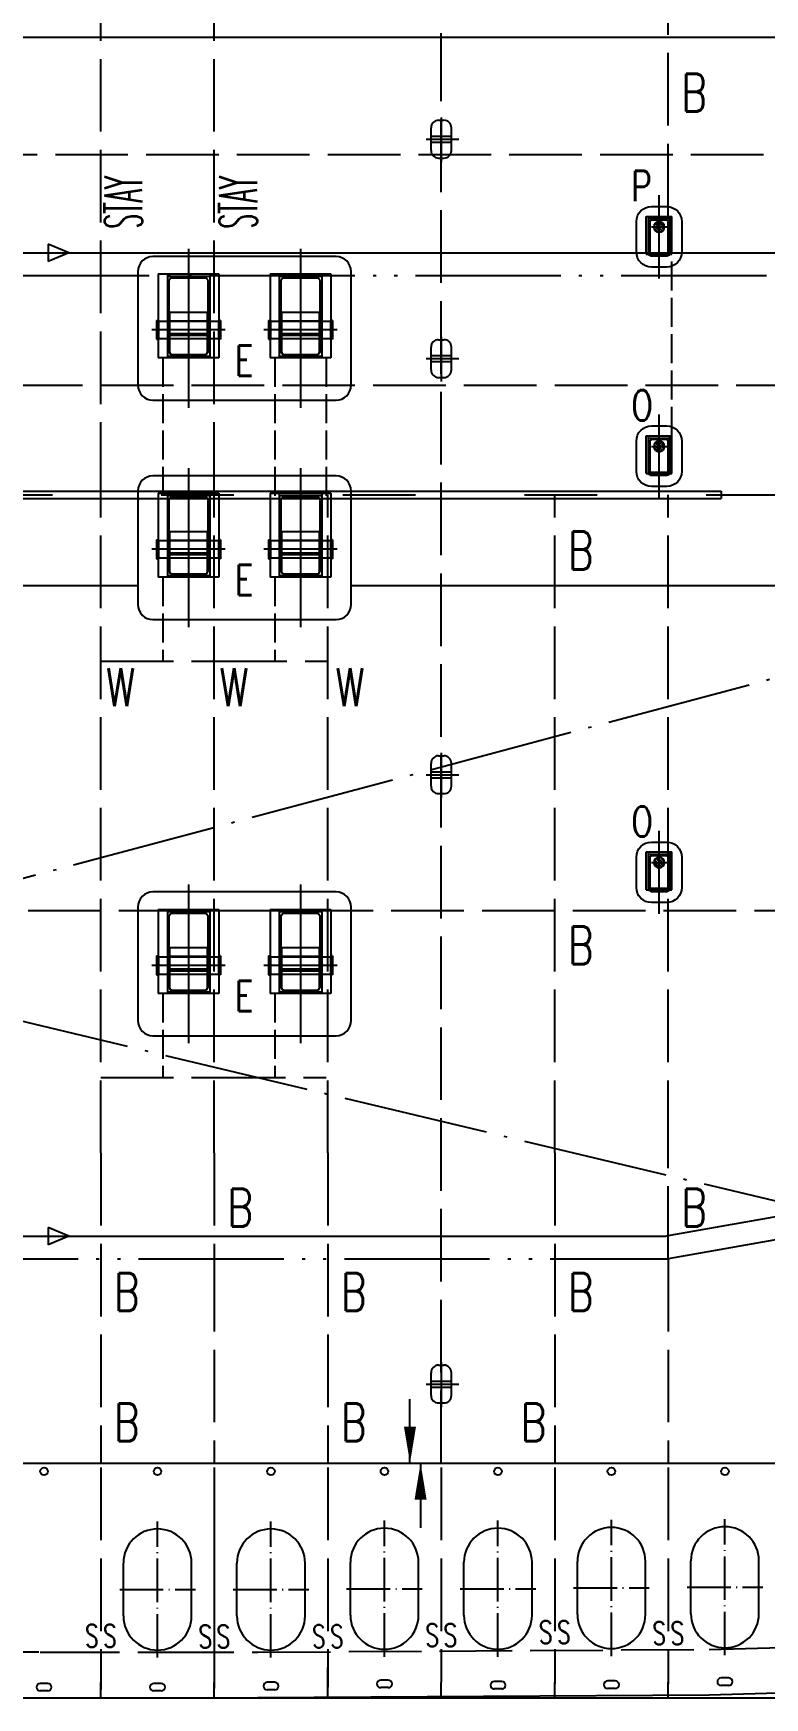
# Model space of a CAD drawing. Extents: x 373818 to 564480, y 322172 to 634257.
# Drawn here: x 505894 to 510728, y 333130 to 344130 of the extents above; entities that cross this region are included whole.
import ezdxf

# ---------------------------------------------------------------- set-up
doc = ezdxf.new("R2010")
doc.units = 0
doc.header["$LTSCALE"] = 40
doc.header["$MEASUREMENT"] = 0
for name, pattern in [('ACAD_ISO02W100', [15, 12, -3]), ('ACAD_ISO03W100', [30, 12, -18]), ('ACAD_ISO04W100', [30.5, 24, -3, 0.5, -3]), ('ACAD_ISO05W100', [34, 24, -3, 0.5, -3, 0.5, -3]), ('DASHDOT', [1, 0.5, -0.25, 0, -0.25]), ('HIDDEN', [0.375, 0.25, -0.125])]:
    doc.linetypes.add(name, pattern=pattern)
doc.layers.get('0').update_dxf_attribs({"linetype": 'CONTINUOUS'})
for name, color, linetype in [('C-CEN', 4, 'ACAD_ISO04W100'), ('C-CON', 4, 'CONTINUOUS'), ('C-DAS', 4, 'ACAD_ISO02W100'), ('TEXT-ENG', 7, 'CONTINUOUS'), ('Y-CON', 2, 'CONTINUOUS'), ('Y-DAS', 2, 'ACAD_ISO02W100'), ('Y-H', 2, 'ACAD_ISO03W100'), ('Y-PH', 2, 'ACAD_ISO05W100')]:
    doc.layers.add(name, color=color, linetype=linetype)
doc.styles.add('ROMANS', font='romans.shx', dxfattribs={"width": 0.75, "height": 250, "bigfont": 'hzdx.shx'})

# ---------------------------------------------------------------- blocks, each defined once
blk = doc.blocks.new('A$C75882CA2')
at = {"layer": 'C-CON'}
for p, q in [((0, 57.23831520974636), (136.0676377064083, 114.4766304192599)), ((136.0676377064083, 2.328306436538696e-10), (136.0676377064083, 114.4766304192599)), ((0, 57.23831520974636), (136.0676377064083, 2.328306436538696e-10))]:
    blk.add_line(p, q, dxfattribs=at)
blk = doc.blocks.new('POT')
at = {"color": 90, "linetype": 'Continuous'}
for p, q in [((-0.1750000000001819, 1.25), (0.1750000000001819, 1.250000000232831)), ((0, 1.440322933252901), (0, -1.517255435232073)), ((-0.9925530907421489, 0), (1.166671234090245, 0)), ((-0.6750000000001819, -0.75), (-0.6750000000001819, 0.75)), ((-0.6750000000001819, 0.1999999999534339), (0.6750000000001819, 0.1999999999534339)), ((0.6750000000001819, -0.75), (0.6750000000001819, 0.7500000002328306)), ((-0.6750000000001819, -0.1999999999534339), (0.6750000000001819, -0.1999999999534339)), ((-0.1750000000001819, -1.25), (0.1750000000001819, -1.25))]:
    blk.add_line(p, q, dxfattribs=at)
for centre, start, end in [((-0.1750000000001819, 0.75), 90, 180), ((0.1750000000001819, 0.7500000002328306), 0, 90), ((-0.1750000000001819, -0.75), 180, 270), ((0.1750000000001819, -0.75), 270, 0)]:
    blk.add_arc(centre, 0.5, start, end, dxfattribs=at)
blk = doc.blocks.new('A$C07D13282')
h = blk.add_hatch()
h.set_pattern_fill('LINE', color=2, scale=133.3333333299379, angle=44.99999999999999, style=0)
h.set_pattern_definition([(134.9999998124032, (5108.823538617464, 14988.54802608839), (0.1178511302187662, 0.1178511309904981), [])])
edge = h.paths.add_edge_path()
edge.add_line((0, -1.673486439976841), (0, -1.800000021001324))
edge.add_line((0, -1.800000021234155), (-0.4666666667617392, -1.800000021234155))
edge.add_ellipse((0, -1.800000021234155), major_axis=(0.3299831658413897, 0.3299831658413897), ratio=0.9999999996484413, start_angle=74.00323024376291, end_angle=134.9999999899286, ccw=False)
edge.add_line((-0.2262675014499109, -1.391856911592185), (0, -1.673486440209672))
edge = h.paths.add_edge_path()
edge.add_line((0, -1.673486439976841), (-0.2262675014499109, -1.391856911359355))
edge.add_ellipse((0, -1.800000021234155), major_axis=(0.3299831675167316, 0.3299831675167316), ratio=0.9999999963413547, start_angle=405.0000001051102, end_angle=434.0032302944798, ccw=False)
edge.add_line((0, -1.333333351416513), (0, -1.673486440209672))
edge = h.paths.add_edge_path()
edge.add_ellipse((0, -1.800000021234155), major_axis=(-0.3299831657739156, 0.3299831657739156), ratio=0.9999999996757023, start_angle=225.0000000092905, end_angle=314.99999999070957, ccw=False)
edge.add_line((0.4666666667617392, -1.800000021234155), (0, -1.800000021234155))
edge.add_line((0, -1.800000021234155), (0, -1.333333351416513))
edge = h.paths.add_edge_path()
edge.add_line((0, -2.266666691051796), (0, -1.800000021234155))
edge.add_line((0, -1.800000021234155), (0.4666666667617392, -1.800000021234155))
edge.add_ellipse((0, -1.800000021234155), major_axis=(0.3299831657739156, 0.3299831657739156), ratio=0.9999999996757023, start_angle=225.0000000092905, end_angle=314.99999999070957, ccw=False)
edge = h.paths.add_edge_path()
edge.add_ellipse((0, -1.800000021234155), major_axis=(-0.3299831657739156, 0.3299831657739156), ratio=0.9999999996757023, start_angle=45.000000009290375, end_angle=134.9999999907095, ccw=False)
edge.add_line((-0.4666666667326353, -1.800000021234155), (2.91038304567337e-11, -1.800000021234155))
edge.add_line((0, -1.800000021234155), (0, -2.266666691051796))
at = {"color": 3, "linetype": 'DASHDOT'}
for p, q in [((0, -6.333333434769884), (0, 0.9999999997671694)), ((-0.6666666667733807, -1.800000021234155), (0.6666666668024845, -1.800000021234155))]:
    blk.add_line(p, q, dxfattribs=at)
at = {"color": 5, "linetype": 'HIDDEN'}
for p, q in [((-1.133333333506016, -4.200000094249845), (-1.133333333506016, -0.8666667293291539)), ((-1.133333333506016, -0.8666667293291539), (1.133333333506016, -0.8666667293291539)), ((-0.9333333334652707, -4.250307583715767), (-0.9333333334652707, -0.8666667293291539)), ((-0.9333333334652707, -1.066666730446741), (0.9333333334652707, -1.066666730446741)), ((0.9333333334652707, -4.250307583715767), (0.9333333334652707, -0.8666667293291539)), ((1.133333333506016, -4.200000094249845), (1.133333333506016, -0.8666667293291539)), ((-1.133333333506016, -4.200000094249845), (-0.9333333334652707, -4.200000094249845)), ((-0.9333333334652707, -4.066666759783402), (-0.7821367205760907, -4.066666759783402)), ((-0.9333333334652707, -4.250307583715767), (0.9333333334652707, -4.250307583715767)), ((0.7821367206925061, -4.066666759783402), (0.9333333334652707, -4.066666759783402)), ((0.9333333334652707, -4.200000094249845), (1.133333333506016, -4.200000094249845))]:
    blk.add_line(p, q, dxfattribs=at)
at = {"color": 7, "linetype": 'Continuous'}
for p, q in [((-0.8000000001047738, -4.240000037709251), (-0.8000000001047738, -1.333333351416513)), ((0.8000000001047738, -4.240000037709251), (0.8000000001338776, -1.333333351416513))]:
    blk.add_line(p, q, dxfattribs=at)
at = {"color": 7}
for p, q in [((0.6666666667733807, -1.200000017182902), (-0.6666666667442769, -1.200000017182902)), ((-0.7821367205760907, -4.066666759783402), (0.7821367206925061, -4.066666759783402)), ((0.6666666667442769, -4.133333427133039), (-0.6666666667733807, -4.133333426900208)), ((0.6666666667442769, -4.373333372175694), (-0.6666666667733807, -4.373333371710032))]:
    blk.add_line(p, q, dxfattribs=at)
blk.add_lwpolyline([(0.6666666670062114, -5.333333434769884), (-0.6666666670062114, -5.333333434769884, -0.4142135623698983), (-2.000000000349246, -4.000000101514161), (-2.000000000349246, -1.333333333255723, -0.414213562373095), (-0.6666666670062114, 0), (0.6666666670062114, 0, -0.414213562373095), (2.000000000349246, -1.333333333255723), (2.000000000349246, -4.000000101514161, -0.414213562370964)], format="xyb", close=True, dxfattribs=at)
at = {"color": 7, "linetype": 'Continuous', "extrusion": (0, 0, -1)}
for centre, major_axis, ratio, start_param, end_param in [((-0.6666666667442769, -1.333333351416513), (-0.09428090447608467, 0.09428090447608467), 0.9999999989975119, 5.497787143280894, 7.068583471078279), ((0.6666666667733807, -1.333333351416513), (0.09428090447184034, 0.09428090447184041), 0.9999999971230389, -0.785398164835929, 0.7853981648359287), ((-0.6666666667442769, -4.000000092433766), (-0.09428090459683973, 0.09428090459683972), 0.9999999987642173, 3.926990817777936, 5.497787143164246), ((-0.6666666667733807, -4.240000037709251), (0.09428090448032903, 0.09428090448032903), 0.9999999989074766, 2.356194489818887, 3.926990817533503), ((0.6666666667442769, -4.000000092666596), (0.09428090475575139, 0.09428090475575142), 0.9999999969211424, 0.7853981649368769, 2.35619448882572), ((0.6666666667442769, -4.240000037709251), (0.0942809047554483, 0.0942809047554483), 0.9999999969275729, 0.7853981649336617, 2.356194488828935)]:
    blk.add_ellipse(centre, major_axis=major_axis, ratio=ratio, start_param=start_param, end_param=end_param, dxfattribs=at)
at = {"color": 7, "extrusion": (0, 0, -1)}
blk.add_ellipse((0, -1.800000021234155), major_axis=(-0.3299831657777263, 0.3299831657777262), ratio=0.9999999996526067, start_param=5.497787143608441, end_param=11.78097245078803, dxfattribs=at)
blk = doc.blocks.new('A$C661C3A89')
at = {"color": 3, "linetype": 'DASHDOT'}
for p, q in [((-1.164153218269348e-10, 5.349999999860302), (-1.150510797742754e-10, -5.149999788496643)), ((7.399999999999181, 5.349999999860302), (7.400000000000546, -5.149999788496643)), ((2.420000000093296, 0), (-2.420000000093296, 0)), ((9.820000000208893, 0), (4.980000000022301, 0))]:
    blk.add_line(p, q, dxfattribs=at)
at = {"color": 5, "linetype": 'HIDDEN'}
for p, q in [((-2.000000000187356, 3.700000000186265), (2.000000000182354, 3.700000000186265)), ((-2.000000000187356, 3.700000000186265), (-2.000000000185082, -1.850000044330955)), ((-1.400000000174259, 3.700000000186265), (-1.400000000171985, -1.850000044330955)), ((-1.400000000174259, 3.550000000046566), (1.400000000169257, 3.550000000046566)), ((1.400000000169257, 3.700000000186265), (1.400000000171531, -1.850000044330955)), ((2.000000000182354, 3.700000000186265), (2.000000000184627, -1.850000044330955)), ((5.399999999928241, 3.700000000186265), (9.40000000029795, 3.700000000186265)), ((5.399999999928241, 3.700000000186265), (5.399999999930515, -1.850000044330955)), ((5.999999999941338, 3.700000000186265), (5.999999999943611, -1.850000044330955)), ((5.999999999941338, 3.550000000046566), (8.800000000284854, 3.550000000046566)), ((8.800000000284854, 3.700000000186265), (8.800000000287127, -1.850000044330955)), ((9.40000000029795, 3.700000000186265), (9.400000000300224, -1.850000044330955)), ((-2.119999999988067, 0.6250000004656613), (-2.000000000083219, 0.6250000004656613)), ((-2.119999999988067, 0.6250000004656613), (-2.119999999988067, -0.6250000006984919)), ((-2.000000000083219, 0.5750000004190952), (1.999999999853117, 0.5750000004190952)), ((-1.984999999690444, 0.5750000004190952), (-1.994999999932588, 0.5650000001769513)), ((-1.994999999927131, 0.5650000001769513), (-1.994999999927131, -0.5650000004097819)), ((-1.984999999690444, 0.5750000004190952), (-1.984999999690444, -0.5750000006519258)), ((1.984999999460342, 0.5750000004190952), (1.994999999702486, 0.5650000001769513)), ((1.984999999460342, 0.5750000004190952), (1.984999999460342, -0.5750000006519258)), ((1.994999999697029, 0.5650000001769513), (1.994999999697029, -0.5650000004097819)), ((2.119999999757965, 0.6250000004656613), (1.999999999853117, 0.6250000004656613)), ((2.119999999757965, 0.6250000004656613), (2.119999999757965, -0.6250000006984919)), ((5.280000000127529, 0.6250000004656613), (5.400000000032378, 0.6250000004656613)), ((5.280000000127529, 0.6250000004656613), (5.280000000127529, -0.6250000006984919)), ((5.400000000032378, 0.5750000004190952), (9.399999999968713, 0.5750000004190952)), ((5.415000000425152, 0.5750000004190952), (5.405000000183009, 0.5650000001769513)), ((5.405000000188465, 0.5650000001769513), (5.405000000188465, -0.5650000004097819)), ((5.415000000425152, 0.5750000004190952), (5.415000000425152, -0.5750000006519258)), ((9.384999999575939, 0.5750000004190952), (9.394999999818083, 0.5650000001769513)), ((9.384999999575939, 0.5750000004190952), (9.384999999575939, -0.5750000006519258)), ((9.394999999812626, 0.5650000001769513), (9.394999999812626, -0.5650000004097819)), ((9.519999999873562, 0.6250000004656613), (9.399999999968713, 0.6250000004656613)), ((9.519999999873562, 0.6250000004656613), (9.519999999873562, -0.6250000006984919)), ((-2.119999999988067, -0.6250000006984919), (-2.000000000083219, -0.6250000006984919)), ((-2.000000000083219, -0.5750000006519258), (1.999999999853117, -0.5750000006519258)), ((-1.984999999690444, -0.5750000006519258), (-1.994999999932588, -0.5650000004097819)), ((1.984999999460342, -0.5750000006519258), (1.994999999702486, -0.5650000004097819)), ((2.119999999757965, -0.6250000006984919), (1.999999999853117, -0.6250000006984919)), ((5.280000000127529, -0.6250000006984919), (5.400000000032378, -0.6250000006984919)), ((5.400000000032378, -0.5750000006519258), (9.399999999968713, -0.5750000006519258)), ((5.415000000425152, -0.5750000006519258), (5.405000000183009, -0.5650000004097819)), ((9.384999999575939, -0.5750000006519258), (9.394999999818083, -0.5650000004097819)), ((9.519999999873562, -0.6250000006984919), (9.399999999968713, -0.6250000006984919)), ((2.000000000184627, -1.850000044330955), (-2.000000000185082, -1.850000044330955)), ((1.400000000171531, -1.762149308808148), (-1.400000000171985, -1.762149308808148)), ((9.400000000300224, -1.850000044330955), (5.399999999930515, -1.850000044330955)), ((8.800000000287127, -1.762149308808148), (5.999999999943611, -1.762149308808148))]:
    blk.add_line(p, q, dxfattribs=at)
at = {"color": 1, "linetype": 'Continuous'}
for p, q in [((-1.250000000142336, 0.6000000124331564), (1.249999999912234, 0.6000000124331564)), ((6.149999999973261, 0.6000000124331564), (8.65000000002783, 0.6000000124331564))]:
    blk.add_line(p, q, dxfattribs=at)
at = {"color": 7, "linetype": 'Continuous'}
for p, q in [((-1.250000000142336, -0.2330157570540905), (1.249999999912234, -0.2330157570540905)), ((-1.250000000142336, -0.3500029905699193), (1.249999999912234, -0.3500029905699193)), ((6.149999999973261, -0.2330157570540905), (8.65000000002783, -0.2330157570540905)), ((6.149999999973261, -0.3500029905699193), (8.65000000002783, -0.3500029905699193))]:
    blk.add_line(p, q, dxfattribs=at)
for points in [[(10.7500000000723, -3.649999788496643), (10.75000000007185, 3.849999999860302, 0.414213562373095), (9.75000000007185, 4.849999999860302), (-2.350000000073123, 4.849999999860302, 0.414213562373095), (-3.350000000073123, 3.849999999860302), (-3.350000000072669, -3.649999788496643, 0.414213562373095), (-2.350000000072669, -4.649999788496643), (9.750000000084583, -4.649999788496643, 0.41421356236956)], [(1.074999999937063, -1.649995596613735), (-1.075000000165346, -1.649995596613735, -0.4142135623729816), (-1.275000000165164, -1.449995596660301), (-1.275000000166983, 3.25, -0.4142135623732367), (-1.075000000167165, 3.449999999953434), (1.074999999935244, 3.449999999953434, -0.4142135623729535), (1.274999999935062, 3.25), (1.274999999936881, -1.449995596660301, -0.4142135623732365)], [(8.47500000005266, -1.649995596613735), (6.324999999950251, -1.649995596613735, -0.4142135623729816), (6.124999999950433, -1.449995596660301), (6.124999999948614, 3.25, -0.4142135623732367), (6.324999999948432, 3.449999999953434), (8.47500000005084, 3.449999999953434, -0.4142135623729535), (8.675000000050659, 3.25), (8.675000000052478, -1.449995596660301, -0.4142135623732365)], [(1.04999999991287, -1.649995596613735, 0.414213562373095), (1.249999999912689, -1.449995596660301), (1.249999999912234, 1.15000000083819), (-1.250000000142336, 1.15000000083819), (-1.250000000142336, -1.449995596660301, 0.414213562373095), (-1.050000000142518, -1.649995596613735)], [(8.450000000028467, -1.649995596613735, 0.414213562373095), (8.650000000028285, -1.449995596660301), (8.65000000002783, 1.15000000083819), (6.149999999973261, 1.15000000083819), (6.149999999973261, -1.449995596660301, 0.414213562373095), (6.349999999973079, -1.649995596613735)]]:
    blk.add_lwpolyline(points, format="xyb", close=True, dxfattribs=at)

msp = doc.modelspace()

# ---------------------------------------------------------------- linework, layer by layer
for p, q in [((510439.9961420271, 341105.2937785747), (510439.9961420271, 341055.2937785747)), ((508383.5832275214, 334680.6797136943), (508383.5832275215, 335103.3406316671)), ((508453.5832275214, 334680.6797136944), (508453.5832275215, 334253.3406316671)), ((507839.996142027, 333130.2937785737), (507839.996142027, 333330.2937785737)), ((506339.996142027, 333130.2937785737), (506339.996142027, 333230.2937785737)), ((507089.996142027, 333130.2937785737), (507089.996142027, 333230.2937785737)), ((508589.996142027, 333130.2937785737), (508589.996142027, 333230.2937785737)), ((509339.996142027, 333130.2937785737), (509339.996142027, 333230.2937785737)), ((510089.996142027, 333130.2937785737), (510089.996142027, 333230.2937785737)), ((505984.1957209734, 333130.2937785737), (521339.9961420269, 333130.2937785738))]:
    msp.add_line(p, q)
for points in [[(440339.9961420273, 344105.3830582133), (512339.9961420272, 344105.3830582134)], [(470739.9961420273, 341105.2937785736), (510439.9961420271, 341105.2937785736)], [(470739.9961420271, 341055.2937785736), (510439.9961420271, 341055.2937785736)]]:
    msp.add_lwpolyline(points)
for points in [[(508383.5832275214, 334680.6797136943, 0, 80, 0), (508383.5832275214, 334922.5118701331, 80, 80, 0)], [(508453.5832275214, 334680.6797136944, 0, 80, 0), (508453.5832275214, 334438.8475572555, 80, 80, 0)]]:
    msp.add_lwpolyline(points, format="xyseb")
at = {"layer": 'C-CEN'}
for p, q in [((515339.9961420272, 341080.2937785737), (491338.2077563227, 334680.2831171168)), ((491339.9961420271, 341055.2937785737), (515339.9961420272, 335330.3830582134))]:
    msp.add_line(p, q, dxfattribs=at)
at = {"layer": 'C-CEN', "ltscale": 0.3}
for p, q in [((506714.9961420271, 333395.3830582132), (506714.9961420271, 334295.3830582132)), ((507464.996142027, 333395.3830582132), (507464.996142027, 334295.3830582132)), ((508214.9961420271, 333400.3830582133), (508214.9961420271, 334300.3830582133)), ((508964.9961420271, 333400.3830582132), (508964.9961420271, 334300.3830582132)), ((509714.996142027, 333405.3830582148), (509714.9961420271, 334305.3830582148)), ((510464.996142027, 333410.3830582148), (510464.9961420271, 334310.3830582148)), ((509464.9961420271, 333855.3830582148), (509964.996142027, 333855.3830582148)), ((510214.9961420271, 333860.3830582148), (510714.996142027, 333860.3830582148)), ((506464.9961420271, 333845.3830582132), (506964.9961420271, 333845.3830582132)), ((507214.996142027, 333845.3830582132), (507714.996142027, 333845.3830582132)), ((507964.9961420271, 333850.3830582133), (508464.9961420271, 333850.3830582133)), ((508714.9961420271, 333850.3830582132), (509214.9961420271, 333850.3830582132))]:
    msp.add_line(p, q, dxfattribs=at)
at = {"layer": 'C-CON'}
for p, q in [((503114.9961361382, 340480.3830582098), (506584.9961361284, 340480.3830582098)), ((507994.9961361531, 340480.3830582098), (511209.9961420299, 340480.3830582098)), ((512431.244475291, 336598.8676362478), (510063.7411418196, 336177.9781547416)), ((472593.4274458907, 336180.3830582133), (510077.2687238478, 336180.3830582133)), ((506489.9961420271, 333670.3830582133), (506489.9961420271, 334020.3830582133)), ((506939.9961420271, 333670.3830582133), (506939.9961420271, 334020.3830582133)), ((507239.996142027, 333670.3830582133), (507239.996142027, 334020.3830582133)), ((507689.996142027, 333670.3830582133), (507689.996142027, 334020.3830582133)), ((507989.9961420271, 333675.3830582135), (507989.9961420271, 334025.3830582135)), ((508439.9961420271, 333675.3830582135), (508439.9961420271, 334025.3830582135)), ((508739.9961420271, 333675.3830582133), (508739.9961420271, 334025.3830582133)), ((509189.9961420271, 333675.3830582133), (509189.9961420271, 334025.3830582133)), ((509489.996142027, 333680.3830582149), (509489.9961420271, 334030.3830582149)), ((509939.996142027, 333680.3830582149), (509939.9961420271, 334030.3830582149)), ((510239.996142027, 333685.3830582149), (510239.9961420271, 334035.3830582149)), ((510689.996142027, 333685.3830582149), (510689.9961420271, 334035.3830582149)), ((505990.1018013613, 333224.97314185), (505939.8904826927, 333224.97314185)), ((506740.1018013614, 333224.97314185), (506689.890482693, 333224.97314185)), ((507490.1018013614, 333232.2681836684), (507439.8904826929, 333232.2681836684)), ((508240.1018013614, 333246.858267305), (508189.890482693, 333246.858267305)), ((508240.1018013614, 333196.858267305), (508189.890482693, 333196.858267305)), ((508990.1018013614, 333238.0076832515), (508939.8904826929, 333238.0076832515)), ((509740.1018013615, 333240.8889038422), (509689.890482693, 333240.8889038422)), ((510490.1018013612, 333260.8675996969), (510439.8904826926, 333260.8675996969)), ((510490.1018013612, 333210.8675996969), (510439.8904826926, 333210.8675996969)), ((505990.1018013613, 333174.97314185), (505939.8904826927, 333174.97314185)), ((506740.1018013614, 333174.97314185), (506689.890482693, 333174.97314185)), ((507490.1018013614, 333182.2681836684), (507439.8904826929, 333182.2681836684)), ((508990.1018013614, 333188.0076832515), (508939.8904826929, 333188.0076832515)), ((509740.1018013615, 333190.8889038422), (509689.890482693, 333190.8889038422))]:
    msp.add_line(p, q, dxfattribs=at)
for centre in [(505964.9961420269, 334625.6797136943), (506714.996142027, 334625.6797136943), (507464.9961420269, 334625.6797136944), (508214.996142027, 334625.6797136943), (508964.9961420269, 334625.6797136943), (509714.9961420271, 334625.6797136943), (510464.9961420273, 334625.6797136943)]:
    msp.add_circle(centre, 25, dxfattribs=at)
for centre, radius, start, end in [((506714.9961420271, 334020.3830582133), 225, 0, 180), ((507464.996142027, 334020.3830582133), 225, 0, 180), ((508214.9961420271, 334025.3830582135), 225, 0, 180), ((508964.9961420271, 334025.3830582133), 225, 0, 180), ((509714.996142027, 334030.3830582149), 225, 0, 180), ((510464.996142027, 334035.3830582149), 225, 0, 180), ((506714.996142027, 333670.3830582133), 225, 180, 0), ((507464.9961420269, 333670.3830582133), 225, 180, 0), ((508214.996142027, 333675.3830582135), 225, 180, 0), ((508964.996142027, 333675.3830582133), 225, 180, 0), ((509714.996142027, 333680.3830582149), 225, 180, 0), ((510464.996142027, 333685.3830582149), 225, 180, 0), ((505939.8904826927, 333199.97314185), 25, 90, 270), ((505990.1018013613, 333199.97314185), 25, 270, 90), ((506689.890482693, 333199.97314185), 25, 90, 270), ((506740.1018013614, 333199.97314185), 25, 270, 90), ((507439.8904826929, 333207.2681836684), 25, 90, 270), ((507490.1018013614, 333207.2681836684), 25, 270, 90), ((508189.890482693, 333221.858267305), 25, 90, 270), ((508240.1018013614, 333221.858267305), 25, 270, 90), ((508939.8904826929, 333213.0076832515), 25, 90, 270), ((508990.1018013614, 333213.0076832515), 25, 270, 90), ((509689.890482693, 333215.8889038422), 25, 90, 270), ((509740.1018013615, 333215.8889038422), 25, 270, 90), ((510439.8904826926, 333235.8675996969), 25, 90, 270), ((510490.1018013612, 333235.8675996969), 25, 270, 90)]:
    msp.add_arc(centre, radius, start, end, dxfattribs=at)
at = {"layer": 'C-DAS'}
for p, q in [((506339.9961420271, 336730.3830582133), (506339.9961420271, 341080.2937785736)), ((507089.9961420272, 336730.3830582134), (507089.9961420272, 341080.2937785737)), ((507839.9961420271, 336730.3830582133), (507839.9961420272, 341080.2937785736)), ((509339.9961420272, 336730.3830582133), (509339.9961420272, 341080.2937785736)), ((510089.9961420271, 336730.3830582133), (510089.996142027, 341080.2937785736)), ((506339.9961420271, 336730.3830582133), (506339.996142027, 334680.6797136943)), ((507089.9961420272, 336730.3830582134), (507089.9961420271, 336030.2937785739)), ((507839.9961420271, 336730.3830582133), (507839.996142027, 334680.6797136943)), ((509339.9961420271, 336730.3830582133), (509339.996142027, 334680.6797136943)), ((510089.9961420272, 336030.2937785739), (510089.9961420273, 336730.3830582133)), ((505929.9971300312, 333430.3830582133), (468839.9961420274, 333430.3830582133))]:
    msp.add_line(p, q, dxfattribs=at)
for points in [[(426839.996142027, 343330.2937785739), (515339.9961420272, 343330.2937785742)], [(425339.996142027, 341805.2937785739), (515339.9961420272, 341805.2937785742)], [(506339.996142027, 339980.2937586703), (507089.9961420272, 339980.2937586703)], [(507089.9961420272, 339980.2937586703), (507839.9961420271, 339980.2937586703)], [(506339.996142027, 337230.293758682), (507089.9961420272, 337230.293758682)], [(507079.996142044, 337230.293758682), (507829.9961420441, 337230.293758682)], [(447089.996142027, 334161.2197737381), (448239.9957212169, 333995.8157767137), (450310.9957212169, 333760.9457767137), (452434.7957212169, 333613.2937767137), (454559.8957212169, 333529.1779767137), (454739.9957212169, 333523.7139767137), (455443.5957212169, 333503.9001767137), (459498.0957212169, 333439.1337867137), (461239.9957212169, 333431.8851367137), (463592.6957212169, 333430.2937785737), (465339.9957212169, 333430.2937785737), (504739.9957212169, 333430.2937785737), (505984.1957212169, 333430.2937785737), (506739.9957212169, 333430.4595367137), (507378.6957212169, 333430.9802567137), (510360.6957212169, 333449.3554767137), (513239.9957212169, 333532.6257767137), (515284.4957212169, 333659.0137767137), (516280.9957212169, 333745.4997767137), (516839.9961420267, 333808.5999122448)]]:
    msp.add_lwpolyline(points, dxfattribs=at)
at = {"layer": 'TEXT-ENG', "color": 1}
msp.add_lwpolyline([(504189.9961420271, 342680.3830582132), (518339.9961420271, 342680.3830582133)], dxfattribs=at)
at = {"layer": 'Y-CON'}
for p, q in [((510439.9961420271, 341080.2937785747), (515339.9961420273, 341080.2937785747)), ((470238.2077563227, 334680.2831171168), (512438.2077563226, 334680.2831171168)), ((507089.996142027, 334650.6797136944), (507089.9961420272, 333191.5552716871))]:
    msp.add_line(p, q, dxfattribs=at)
msp.add_lwpolyline([(465339.9957212169, 333130.2937785737), (504739.9957212169, 333130.2937785737), (505984.1957212169, 333130.2937785737), (506739.9957212169, 333130.4595367137), (507378.6957212169, 333130.9802567137), (510360.6957212169, 333149.3554767137), (513239.9957212169, 333232.6257767137)], dxfattribs=at)
at = {"layer": 'Y-DAS'}
for p, q in [((506339.9961420271, 341080.2937785736), (506339.9961420271, 346050.2937785739)), ((507089.9961420273, 341080.2937785736), (507089.9961420273, 346050.2937785739)), ((510089.9961420274, 342920.2937657296), (510089.9961420273, 346050.2937785738)), ((508589.9961420274, 334680.6797136943), (508589.9961420273, 344130.3830582133)), ((515339.9961420272, 338330.2937785737), (440339.9961420274, 338330.2937785736)), ((507089.9961420271, 336030.2937785721), (507089.9961420271, 334680.283117115)), ((510089.9961420272, 336030.2937785737), (510089.9961420271, 334680.2831171167)), ((506339.9961420269, 334650.6797136943), (506339.9961420271, 333184.3456024704)), ((507839.9961420271, 334650.6797136943), (507839.9961420272, 333200.791724889)), ((508589.9961420271, 334650.6797136943), (508589.9961420274, 333233.0591233567)), ((509339.996142027, 334650.6797136943), (509339.9961420272, 333221.4993763258)), ((510089.9961420272, 334650.6797136943), (510089.9961420274, 333221.4993763257))]:
    msp.add_line(p, q, dxfattribs=at)
at = {"layer": 'Y-DAS', "ltscale": 0.4}
for p, q in [((510114.9961355164, 341470.293775427), (510114.996135931, 342657.2937675039)), ((506749.996136116, 341985.2937631757), (506749.996136116, 341105.2937785736)), ((507489.9961361329, 341985.2937631757), (507489.996136133, 341055.2937785736)), ((507829.9961361728, 341985.2937631757), (507829.9961361726, 341055.2937785736)), ((506749.9961361167, 340535.2937529872), (506749.9961361167, 339980.2937586702)), ((507489.9961361337, 340535.2937529872), (507489.9961361337, 339980.2937586702)), ((506749.9961361167, 337785.2937529989), (506749.9961361167, 337230.2937586819)), ((507489.9961361337, 337785.2937529989), (507489.9961361337, 337230.2937586819))]:
    msp.add_line(p, q, dxfattribs=at)
at = {"layer": 'Y-H'}
msp.add_lwpolyline([(470739.9961420272, 341080.2937785736), (510439.9961420271, 341080.2937785736)], dxfattribs=at)
at = {"layer": 'Y-PH'}
for p, q in [((512339.996142027, 336430.2937785739), (510089.9961420272, 336030.2937785737)), ((472589.9961420273, 336030.2937785739), (510089.9961420281, 336030.2937785739))]:
    msp.add_line(p, q, dxfattribs=at)
msp.add_lwpolyline([(470339.9961420273, 342530.293778574), (515339.9961420272, 342530.2937785742)], dxfattribs=at)

# ---------------------------------------------------------------- block references
at = {"color": 90, "linetype": 'Continuous', "xscale": 100, "yscale": 100, "zscale": 100}
for p in [(508589.996142027, 343430.2937785504), (508589.996142027, 341980.2937785742), (508589.996142027, 339230.2937785504), (508589.996142027, 335203.1404036671)]:
    msp.add_blockref('POT', p, dxfattribs=at)
at = {"color": 7, "linetype": 'Continuous'}
for name, p, xscale, yscale, zscale in [('A$C07D13282', (510029.9961355035, 342985.2937704293), 75, 75, 75), ('A$C661C3A89', (506919.9961361359, 342170.2937675981), 100.0000000007276, 99.99999999417923, 99.99999999999993), ('A$C07D13282', (510029.9961355035, 341535.2937801267), 75, 75, 75), ('A$C661C3A89', (506919.9961361359, 340720.2937772954), 100.0000000007276, 99.99999999417923, 99.99999999999993), ('A$C07D13282', (510029.9961355035, 338785.2937703594), 75, 75, 75), ('A$C661C3A89', (506919.9961361359, 337970.2937773071), 100.0000000007276, 99.99999999417923, 99.99999999999993)]:
    msp.add_blockref(name, p, dxfattribs=dict(at, xscale=xscale, yscale=yscale, zscale=zscale))
at = {"layer": 'C-CON', "rotation": 180}
for p in [(506128.2000443574, 342737.621373423), (506128.2000443573, 336237.6213734233)]:
    msp.add_blockref('A$C75882CA2', p, dxfattribs=at)

# ---------------------------------------------------------------- texts
at = {"style": 'ROMANS'}
for s, height, width, p in [('B', 250, 0.75, (510177.2648299941, 343612.7189554241)), ('P', 200, 0.75, (509847.0624369948, 343021.0516693568)), ('E', 200, 0.75, (507227.2217691594, 341867.1266297935)), ('O', 200, 0.75, (509847.0624369948, 341571.0516790542)), ('B', 250, 0.75, (509427.2648299939, 340586.7380812698)), ('E', 200, 0.75, (507227.2217691594, 340417.1266394909)), ('W', 250, 0.75, (506375.4497678257, 339684.2359490688)), ('W', 250, 0.75, (507125.1031919573, 339684.2359490688)), ('W', 250, 0.75, (507891.6049523731, 339684.2359490688)), ('O', 200, 0.75, (509847.0624369948, 338821.0516692869)), ('B', 250, 0.75, (509427.2648299939, 337977.384191679)), ('E', 200, 0.75, (507227.2217691594, 337667.1266395025)), ('B', 250, 0.75, (507177.2648299941, 336244.3184119657)), ('B', 250, 0.75, (510177.2648299941, 336244.3184119654)), ('B', 250, 0.75, (506427.2648299939, 335686.7649194192)), ('B', 250, 0.75, (507927.2648299941, 335686.7649194193)), ('B', 250, 0.75, (509427.2648299939, 335686.7649194192)), ('B', 250, 0.75, (506427.2648299939, 334825.2798540793)), ('B', 250, 0.75, (507927.264829994, 334825.2798540794)), ('B', 250, 0.75, (509115.8326764253, 334825.2798540793)), ('S', 150, 0.7, (509235.7780224655, 333488.679246197)), ('S', 150, 0.7, (509355.1209168976, 333488.679246197)), ('S', 150, 0.7, (506235.7780224653, 333463.8635651239)), ('S', 150, 0.7, (506355.1209168974, 333463.8635651239)), ('S', 150, 0.7, (506985.7780224652, 333459.5212667274)), ('S', 150, 0.7, (507105.1209168973, 333459.5212667274)), ('S', 150, 0.7, (507735.7780224653, 333460.9314557344)), ('S', 150, 0.7, (507855.1209168974, 333460.9314557344)), ('S', 150, 0.7, (508485.7780224653, 333468.9311326914)), ('S', 150, 0.7, (508605.1209168974, 333468.9311326914)), ('S', 150, 0.7, (509985.7780224653, 333481.4639105224)), ('S', 150, 0.7, (510105.1209168974, 333481.4639105224))]:
    msp.add_text(s, height=height, dxfattribs=dict(at, width=width)).set_placement(p)
at = {"style": 'ROMANS', "width": 0.45}
for p in [(506613.7473006442, 342840.6869478281), (507372.9741281074, 342840.6869478281)]:
    msp.add_text('STAY', height=250, rotation=90, dxfattribs=at).set_placement(p)

doc.saveas('drawing.dxf')
